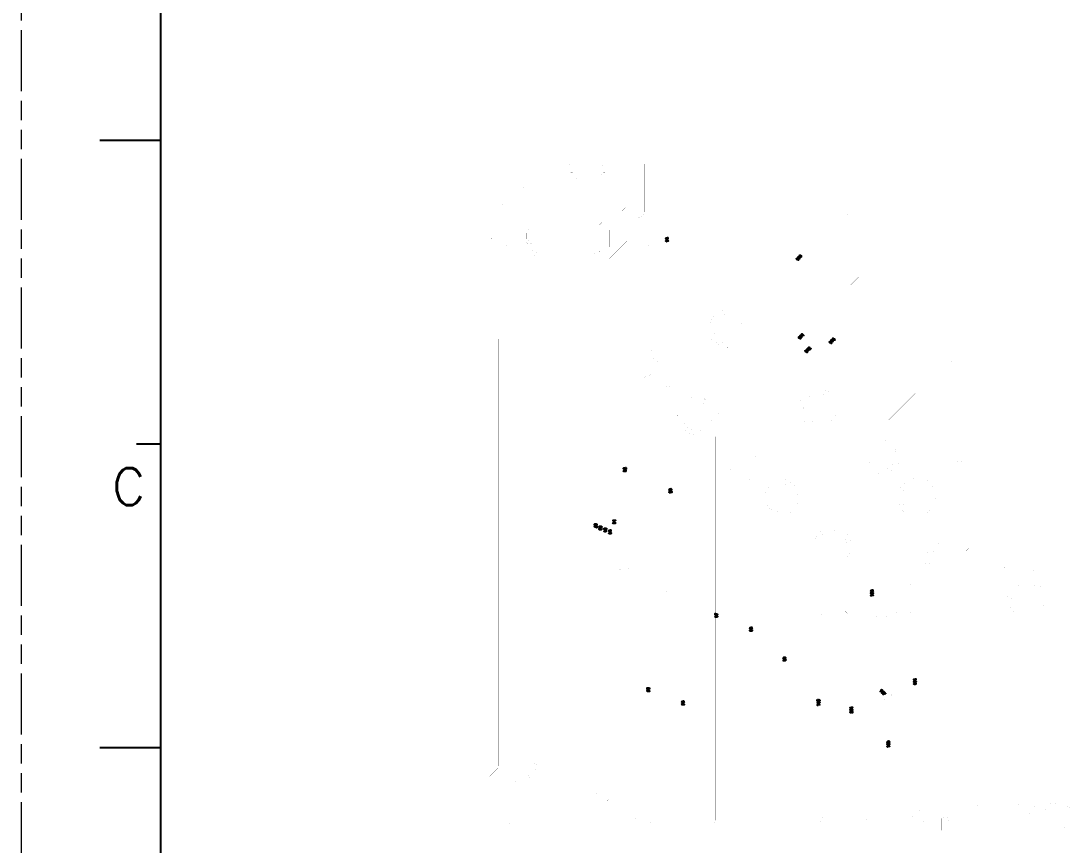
# Model space of a CAD drawing. Extents: x -945 to -170, y -475 to 73.
# Drawn here: x -944.5 to -781.4, y -253.7 to -125.6 of the extents above; entities that cross this region are included whole.
import ezdxf

# ---------------------------------------------------------------- set-up
doc = ezdxf.new("R2010")
doc.units = 0
doc.linetypes.add('PHANTOM', pattern=[29.5, 9.5, -1.5, 3, -1.5, 3, -1.5, 9.5])
doc.layers.get('0').update_dxf_attribs({"color": 9})
doc.layers.add('0PAPERF', color=2, linetype='PHANTOM', lineweight=0, plot=False)
doc.layers.add('a_area', color=3, linetype='Continuous')
doc.layers.add('d_area', color=1, linetype='Continuous')
doc.styles.add('SIMPLEX', font='simplex.shx')

# ---------------------------------------------------------------- blocks, each defined once
blk = doc.blocks.new('PAD_R3')
at = {"layer": 'a_area', "const_width": 0.5}
blk.add_lwpolyline([(0.25, 0, 1), (-0.25, 0, 1)], format="xyb", close=True, dxfattribs=at)

msp = doc.modelspace()

# ---------------------------------------------------------------- linework, layer by layer
for p, q in [((-922.8, 44.66), (-922.8, -459.53)), ((-922.8, -144.18), (-932.24, -144.18)), ((-922.8, -191.38), (-926.57, -191.38)), ((-922.8, -238.59), (-932.24, -238.59))]:
    msp.add_line(p, q)
at = {"layer": '0PAPERF'}
msp.add_line((-944.51, 72.99), (-944.51, -474.63), dxfattribs=at)
at = {"layer": 'd_area'}
for p, q in [((-844.09, -159.69), (-844.09, -159.76)), ((-843.97, -159.76), (-844.09, -159.69)), ((-844.09, -159.76), (-843.97, -159.76)), ((-818.19, -174.99), (-818.16, -175.13)), ((-810.9, -229.8), (-810.7, -229.6)), ((-810.44, -230.25), (-810.13, -230.12))]:
    msp.add_line(p, q, dxfattribs=at)
at = {"layer": 'd_area', "linetype": 'Continuous', "const_width": 0.001}
msp.add_lwpolyline([(-871.65, -251.42), (-871.65, -147.79), (-781.39, -147.79), (-781.39, -251.42)], close=True, dxfattribs=at)
for points in [[(-871.65, -250.49), (-871.65, -247.62), (-867.96, -243.93, -0.156436), (-867.52, -243.74, 0.445822), (-864.33, -240.87), (-864.33, -162.21, 0.236976), (-865.49, -159.9, -0.129353), (-865.57, -159.55, 0.055817), (-865.58, -159.43), (-865.58, -158.51, 0.105357), (-865.72, -157.85), (-865.72, -148.57), (-865.72, -148.57), (-865.72, -147.79), (-859.14, -147.79)], [(-853.56, -147.79), (-851.17, -147.79), (-851.17, -148.7), (-851.17, -148.7), (-851.17, -153.78, -0.198829), (-851.24, -153.96), (-854.58, -157.29, 0.198832), (-854.65, -157.47), (-854.65, -159.73, -0.198684), (-854.72, -159.9), (-855.91, -161.09, 0.198832), (-855.99, -161.27), (-855.99, -245.17, -0.198694), (-856.06, -245.34), (-860.19, -249.47, -0.19873), (-860.37, -249.55), (-864.75, -249.55), (-864.75, -249.59), (-865.5, -249.59, 0.370324), (-865.8, -249.87, 0.09456), (-865.6, -250.18, -0.083716), (-865.57, -250.23), (-865.56, -250.23), (-865.56, -251.42), (-868.6, -251.42), (-868.6, -250.35, -0.474622), (-868.44, -250.11, 0.16957), (-868.35, -250.06), (-868.35, -249.89, 0.38772), (-868.64, -249.59), (-868.98, -249.59, 0.414235), (-869.23, -249.84), (-869.23, -251.28, -0.150214), (-869.28, -251.42), (-870.73, -251.42), (-871.65, -250.49)], [(-859.14, -147.79, 0.015472), (-859.19, -147.96, 0.498487), (-859, -148.19), (-858.74, -148.19, 0.331738), (-858.56, -148.06, -0.031289), (-858.47, -147.79), (-854.23, -147.79, -0.030661), (-854.14, -148.05, 0.352292), (-853.95, -148.19), (-853.69, -148.19, 0.498939), (-853.51, -147.95, 0.014718), (-853.56, -147.79)], [(-843.01, -213.86), (-843.01, -182.76, -0.19894), (-842.93, -182.58), (-836.35, -175.99, -0.345384), (-836.04, -175.95, 0.767368), (-832.06, -171.97, -0.339577), (-832.02, -171.66), (-816.05, -155.7, 0.198732), (-815.98, -155.52), (-815.98, -147.79), (-814.66, -147.79), (-814.66, -165.25), (-836, -186.59, -0.198932), (-836.18, -186.66), (-836.35, -186.66, -0.365999), (-836.6, -186.45)], [(-837.25, -186.42, 0.346352), (-836.46, -187.04), (-835.94, -187.04, 0.184515), (-835.9, -187.02), (-814.28, -165.4), (-814.28, -147.79), (-813.91, -147.79), (-813.91, -165.48, -0.20007), (-813.96, -165.62), (-835.63, -187.28, -0.202873), (-835.95, -187.41), (-836.63, -187.41, 0.291614), (-837.37, -187.88, -0.013331), (-837.42, -187.99, 0.318963), (-837.26, -188.92), (-836.27, -189.91, -0.196741), (-836.15, -190.22), (-836.15, -249.85, 0.424349), (-835.81, -250.18), (-834.81, -250.18), (-834.81, -251.42), (-837.85, -251.42), (-837.85, -250.18), (-836.85, -250.18, 0.409802), (-836.52, -249.86), (-836.52, -190.21, 0.2196), (-836.55, -190.16), (-837.54, -189.17, 0.315655), (-838.46, -189.03, -0.114239), (-839.47, -189.26)], [(-788, -209.25), (-788, -147.79), (-781.39, -147.79), (-781.39, -247.01, 0.243091), (-781.8, -247.96, -0.216782), (-781.97, -248.39), (-782.14, -248.56, 0.198787), (-782.3, -248.95), (-782.3, -250.93, -0.399842), (-782.55, -251.17), (-782.73, -251.17, -0.381927), (-782.97, -250.95), (-782.97, -248.39, 0.054913), (-782.99, -248.27)], [(-871.65, -243.02), (-871.65, -242.49), (-870.6, -241.44, 0.197153), (-870.59, -241.4), (-870.59, -174.93, -0.208861), (-870.53, -174.79), (-870.53, -160.22), (-871.65, -159.09), (-871.65, -158.56)], [(-871.65, -158.56), (-870.21, -160.01, -0.208695), (-870.15, -160.15), (-870.15, -174.87, -0.208861), (-870.21, -175), (-870.21, -241.4, -0.198774), (-870.34, -241.71), (-871.65, -243.02)], [(-871.65, -159.62), (-870.9, -160.37), (-870.9, -161.64), (-870.9, -161.64), (-870.9, -173.06, -0.044599), (-870.96, -173.73), (-870.96, -239, -0.049872), (-871.03, -239.75), (-871.03, -240.49, -0.198829), (-871.11, -240.67), (-871.65, -241.21)], [(-836.6, -186.45, 3.156673), (-838, -189.5)], [(-839.47, -189.26, -2.048554), (-837.25, -186.42)], [(-838, -189.5, -0.338925), (-837.7, -189.54), (-836.97, -190.27, -0.19863), (-836.9, -190.45), (-836.9, -249.29, -0.41422), (-837.15, -249.55), (-838.24, -249.55, 0.414222), (-838.49, -249.79), (-838.49, -251.42), (-839.47, -251.42), (-839.47, -249.79, 0.414083), (-839.72, -249.55), (-840.81, -249.55, -0.414075), (-841.06, -249.29), (-841.06, -216.14, 0.198585), (-841.23, -215.74), (-842.93, -214.04, -0.199014), (-843.01, -213.86)], [(-784.19, -249, -0.13328), (-784.08, -249.05), (-784.08, -250.95, -0.381782), (-784.33, -251.17), (-785.13, -251.17, 0.408085), (-785.38, -251.42), (-786.53, -251.42), (-786.53, -249.79, 0.414083), (-786.78, -249.55), (-787.55, -249.55, -0.400003), (-787.8, -249.31), (-787.8, -249.03, -0.288925), (-787.65, -248.81, 0.322735), (-786.53, -247.27), (-786.53, -217.8, 0.532291), (-786.53, -212.96), (-786.53, -211.46, 0.198921), (-787.01, -210.31), (-787.95, -209.38, -0.136074), (-788, -209.25)], [(-792.88, -248.6), (-792.11, -247.83, 0.199059), (-791.63, -246.67), (-791.63, -210.69, -0.423311), (-791.38, -210.44, -0.28477), (-791.15, -210.58, 0.012656), (-791.12, -210.65), (-791.04, -210.87, 0.102998), (-790.98, -210.95), (-789.85, -212.08, -0.145008), (-789.79, -212.21), (-789.79, -212.96)], [(-789.79, -212.96, 0.531961), (-789.79, -217.8)], [(-789.79, -217.8), (-789.79, -247.27, 0.10023), (-789.67, -247.9), (-789.58, -248.33), (-789.58, -249.32, -0.381924), (-789.83, -249.55), (-790.59, -249.55, 0.414222), (-790.84, -249.8), (-790.84, -251.42), (-792.73, -251.42), (-792.73, -249.42, -0.523637), (-792.88, -248.6)], [(-782.99, -248.27, 2.866504), (-784.19, -249)], [(-784.04, -248.63, -4.003039), (-783.42, -248.3)], [(-781.89, -251.42), (-781.89, -248.95, -0.199355), (-781.85, -248.85), (-781.67, -248.67, 0.174551), (-781.4, -248.08, -0.141776), (-781.39, -247.67)], [(-781.39, -247.67), (-781.39, -248.81, 0.027405), (-781.47, -248.88), (-781.6, -249.01), (-781.6, -251.42), (-781.89, -251.42)], [(-783.42, -248.3, -0.193813), (-783.38, -248.39), (-783.38, -251.42), (-783.67, -251.42), (-783.67, -248.91, 0.172889), (-784, -248.63, -0.014015), (-784.04, -248.63)]]:
    msp.add_lwpolyline(points, format="xyb", dxfattribs=at)
for points in [[(-871.65, -247.08), (-871.65, -243.55), (-869.8, -241.7, 0.198929), (-869.71, -241.48, -0.18198), (-869.66, -241.35, -0.048265), (-869.71, -240.87), (-869.71, -162.21, -0.22532), (-868.79, -160.27, 0.154851), (-868.48, -159.43, -0.110692), (-868.46, -159.35), (-868.46, -159.03), (-871.15, -156.34, 0.174155), (-871.65, -156.12), (-871.65, -147.79), (-866.36, -147.79), (-866.36, -151.38, -0.414222), (-866.61, -151.63), (-869.98, -151.63, 0.013949), (-870.11, -151.53, 0.530619), (-870.6, -151.69, 0.170708), (-870.34, -152.16, -0.229878), (-869.6, -154.02, 0.200776), (-869.36, -154.6), (-866.33, -157.63, -0.202581), (-865.96, -158.53), (-865.96, -159.47, -0.092001), (-865.95, -159.54, 0.006071), (-865.95, -159.57, -0.009211), (-865.95, -159.57, 0.144958), (-865.78, -160.16, -0.244772), (-864.71, -162.21), (-864.71, -240.87, -0.449301), (-867.51, -243.36, 0.170256), (-868.22, -243.65)], [(-864.11, -251.42), (-864.11, -250.18), (-861.07, -250.18), (-861.07, -250.53, 0.293167), (-860.88, -250.81, -0.167757), (-860.76, -250.83, -0.007638), (-860.75, -250.83, 0.187941), (-860.54, -250.74), (-855.42, -245.62, 0.184663), (-855.4, -245.58), (-855.4, -161.89, -0.189894), (-855.27, -161.59), (-854.09, -160.41, 0.184682), (-854.07, -160.37), (-854.07, -157.76, -0.18955), (-853.94, -157.47), (-850.57, -154.09, 0.184663), (-850.55, -154.05), (-850.55, -147.79), (-850.18, -147.79), (-850.18, -154.05, -0.198822), (-850.3, -154.36), (-853.68, -157.73, 0.247056), (-853.7, -157.79), (-853.7, -160.37, -0.198826), (-853.83, -160.68), (-855, -161.86, 0.247006), (-855.02, -161.91), (-855.02, -245.57, -0.198462), (-855.15, -245.88), (-860.69, -251.42)], [(-856.76, -248.27, -0.19842), (-856.63, -247.96), (-854.67, -246, 0.247967), (-854.65, -245.95), (-854.65, -162.21, -0.198568), (-854.52, -161.9), (-853.34, -160.72, 0.247967), (-853.32, -160.67), (-853.32, -158.09, -0.198435), (-853.2, -157.78), (-849.82, -154.4, 0.247602), (-849.8, -154.34), (-849.8, -147.79), (-849.43, -147.79), (-849.43, -154.37, -0.189472), (-849.55, -154.67), (-852.93, -158.04, 0.184525), (-852.95, -158.08), (-852.95, -160.69, -0.189567), (-853.08, -160.99), (-854.26, -162.17, 0.184677), (-854.27, -162.21), (-854.28, -245.97, -0.189567), (-854.4, -246.27), (-856.36, -248.23, 0.184525), (-856.38, -248.27), (-856.38, -251.42), (-856.76, -251.42)], [(-856.01, -251.42), (-856.01, -248.57, -0.19002), (-855.88, -248.27), (-853.92, -246.31, 0.184626), (-853.9, -246.27), (-853.9, -162.5, -0.18963), (-853.77, -162.21), (-852.6, -161.03, 0.184548), (-852.58, -160.99), (-852.58, -158.38, -0.188545), (-852.45, -158.09), (-849.05, -154.69), (-849.05, -147.79), (-848.68, -147.79), (-848.68, -154.75, -0.223403), (-848.73, -154.9), (-852.18, -158.35, 0.244227), (-852.2, -158.41), (-852.2, -160.99, -0.198889), (-852.33, -161.3), (-853.51, -162.48, 0.247208), (-853.53, -162.53), (-853.53, -246.27, -0.19883), (-853.65, -246.58), (-855.62, -248.54, 0.248326), (-855.63, -248.59), (-855.63, -251.42)], [(-855.26, -248.89, -0.198773), (-855.13, -248.58), (-853.17, -246.62, 0.180732), (-853.15, -246.58), (-853.15, -162.83, -0.198802), (-853.02, -162.52), (-850.3, -159.8, 0.184596), (-850.28, -159.76), (-850.28, -157.07, -0.208704), (-850.23, -156.93), (-848.32, -155.02, 0.184459), (-848.31, -154.98), (-848.31, -147.79), (-847.93, -147.79), (-847.93, -154.98, -0.198726), (-848.06, -155.29), (-849.91, -157.14), (-849.91, -159.76, -0.198824), (-850.04, -160.06), (-852.76, -162.79, 0.184457), (-852.78, -162.83), (-852.78, -246.58, -0.197316), (-852.9, -246.89), (-854.87, -248.85, 0.184525), (-854.88, -248.89), (-854.88, -251.42), (-855.26, -251.42)], [(-853.74, -251.42), (-853.74, -250.18), (-852.73, -250.18, 0.401756), (-852.4, -249.87), (-852.4, -163.13, -0.193677), (-852.28, -162.83), (-849.57, -160.12, 0.322505), (-849.42, -159.19, -0.451887), (-848.1, -156.03, 0.31245), (-847.56, -155.28), (-847.56, -147.79), (-847.18, -147.79), (-847.18, -155.26, 0.322745), (-846.63, -156.03, -1.064502), (-848.37, -160.24, 0.320746), (-849.31, -160.39), (-852.01, -163.1, 0.227286), (-852.03, -163.15), (-852.03, -249.85, 0.420055), (-851.69, -250.18), (-850.7, -250.18), (-850.7, -251.42)], [(-850.77, -210.89), (-850.77, -180.37, -0.215576), (-850.71, -180.23), (-850.59, -180.11, 0.31056), (-850.42, -179.2, -0.71962), (-847.38, -176.12, 0.318207), (-846.45, -175.97), (-844.31, -173.83, 0.184626), (-844.29, -173.79), (-844.29, -147.79), (-843.92, -147.79), (-843.92, -173.79, -0.19883), (-844.05, -174.1), (-846.18, -176.23, 0.324996), (-846.33, -177.18, -0.716089), (-849.41, -180.21, 0.313487), (-850.32, -180.37), (-850.39, -180.44), (-850.39, -210.9, 0.218098), (-850.37, -210.95), (-846.86, -214.46, -0.192192), (-846.73, -214.76), (-846.73, -249.86, 0.393725), (-846.42, -250.18), (-845.4, -250.18), (-845.4, -251.42), (-848.44, -251.42), (-848.44, -250.18), (-847.42, -250.18, 0.409629), (-847.11, -249.84), (-847.11, -214.76, 0.232217), (-847.13, -214.71), (-850.65, -211.2, -0.196471)], [(-850.01, -210.66), (-850.01, -181.41, -0.5143), (-849.34, -180.93, 0.693935), (-845.86, -176.71, -0.341416), (-845.82, -176.4), (-843.71, -174.29, 0.198936), (-843.54, -173.89), (-843.54, -147.79), (-817.11, -147.79), (-817.11, -155.05, -0.198804), (-817.19, -155.23), (-832.82, -170.86, -0.343102), (-833.12, -170.9, 0.767934), (-837.11, -174.89, -0.339753), (-837.15, -175.19), (-843.97, -182.02, 0.198295), (-844.14, -182.42), (-844.14, -214.2, 0.198586), (-843.97, -214.6), (-842.27, -216.3, -0.199014), (-842.19, -216.48), (-842.19, -249.29, -0.414222), (-842.44, -249.55), (-843.53, -249.55, 0.414222), (-843.78, -249.79), (-843.78, -251.42), (-844.77, -251.42), (-844.77, -249.79, 0.414075), (-845.02, -249.55), (-846.11, -249.55, -0.41422), (-846.36, -249.29), (-846.36, -214.66, 0.198942), (-846.52, -214.26), (-849.94, -210.84, -0.19873)], [(-843.76, -214.09), (-843.76, -182.51, -0.189537), (-843.63, -182.21), (-836.78, -175.36, 0.315933), (-836.63, -174.44, -0.71879), (-833.57, -171.38, 0.325207), (-832.63, -171.21), (-816.75, -155.33, 0.193679), (-816.73, -155.29), (-816.73, -147.79), (-816.36, -147.79), (-816.36, -155.29, -0.197673), (-816.49, -155.59), (-832.38, -171.49, 0.323489), (-832.53, -172.43, -0.713789), (-835.59, -175.47, 0.319322), (-836.52, -175.63), (-843.37, -182.48, 0.247788), (-843.39, -182.53), (-843.39, -214.09, 0.181884), (-843.37, -214.13), (-841.57, -215.94, -0.205862), (-841.44, -216.26), (-841.44, -249.85, 0.420055), (-841.11, -250.18), (-840.11, -250.18), (-840.11, -251.42), (-843.15, -251.42), (-843.15, -250.18), (-842.14, -250.18, 0.401756), (-841.82, -249.87), (-841.82, -216.24, 0.157931), (-841.83, -216.2), (-843.63, -214.4, -0.193233), (-843.76, -214.1, -0.012526)], [(-833.28, -191.73, 0.333828), (-832.76, -190.9, -0.04476), (-832.76, -190.87, -0.040439), (-832.76, -190.81), (-832.76, -187.2, -0.197316), (-832.64, -186.9), (-812.74, -166.99), (-812.74, -147.79), (-812.36, -147.79), (-812.36, -167.06, -0.208704), (-812.42, -167.2), (-832.37, -187.16, 0.180732), (-832.39, -187.2), (-832.39, -190.82, -0.198838), (-832.28, -191.09), (-832.28, -191.31, 0.191316), (-831.8, -191.68, -0.529304), (-830.68, -195.28, 0.171339), (-830.85, -195.79), (-830.85, -249.85, 0.414219), (-830.52, -250.18), (-829.52, -250.18), (-829.52, -251.42), (-832.56, -251.42), (-832.56, -250.18), (-831.55, -250.18, 0.396684), (-831.23, -249.86), (-831.23, -196.93, 0.450272), (-832.14, -196.12, -0.035892), (-832.47, -196.15, -0.832523)], [(-827.33, -197.47, 0.324733), (-826.78, -196.69), (-826.78, -183.51, -0.215576), (-826.73, -183.37), (-811.08, -167.72), (-811.08, -147.79), (-810.7, -147.79), (-810.7, -167.8, -0.199152), (-810.76, -167.93), (-826.41, -183.58), (-826.41, -196.73, 0.313822), (-825.85, -197.47, -0.60431), (-825.24, -201.46, 0.234546), (-825.56, -202.11), (-825.56, -249.86, 0.401084), (-825.24, -250.18), (-824.23, -250.18), (-824.23, -251.42), (-827.27, -251.42), (-827.27, -250.18), (-826.25, -250.18, 0.40733), (-825.93, -249.85), (-825.93, -202.72, 0.394576), (-826.69, -201.91, -0.829456)], [(-826.03, -196.57), (-826.03, -183.74), (-810.49, -168.2, 0.198945), (-810.33, -167.8), (-810.33, -147.79), (-805.1, -147.79), (-805.1, -169.35), (-818.9, -183.14, -0.338149), (-819.2, -183.18, 1.1285), (-821.36, -188.56, -0.340983), (-821.17, -188.8), (-821.17, -189.75, -0.198928), (-821.25, -189.92), (-822.99, -191.66, 0.198938), (-823.15, -192.06), (-823.15, -216.04, 0.198939), (-822.99, -216.44), (-821.09, -218.34, -0.199031), (-821.02, -218.52), (-821.02, -249.29, -0.41422), (-821.27, -249.54), (-822.36, -249.54, 0.414222), (-822.61, -249.79), (-822.61, -251.42), (-823.59, -251.42), (-823.59, -249.79, 0.414075), (-823.84, -249.54), (-824.93, -249.54, -0.41422), (-825.18, -249.29), (-825.18, -202.65), (-824.75, -201.89, 0.612181), (-825.84, -196.81, -0.339243)], [(-819.64, -183.68, 0.308941), (-818.73, -183.51), (-804.73, -169.51), (-804.73, -147.79), (-804.23, -147.79), (-804.23, -169.61, -0.199085), (-804.3, -169.79), (-818.38, -183.87, 0.302504), (-818.55, -184.76, -0.449151), (-819.87, -187.9, 0.324733), (-820.42, -188.68), (-820.42, -189.98, -0.199113), (-820.55, -190.29), (-822.38, -192.12, 0.227665), (-822.4, -192.17), (-822.4, -215.94, 0.232354), (-822.38, -215.99), (-820.39, -217.98, -0.196476), (-820.27, -218.29), (-820.27, -249.85, 0.414219), (-819.94, -250.18), (-818.93, -250.18), (-818.93, -251.42), (-821.97, -251.42), (-821.97, -250.18), (-820.96, -250.18, 0.401769), (-820.64, -249.86), (-820.64, -218.28, 0.21791), (-820.66, -218.23), (-822.65, -216.24, -0.192187), (-822.78, -215.94), (-822.78, -192.16, -0.193762), (-822.65, -191.86), (-820.81, -190.03, 0.197942), (-820.8, -189.98), (-820.8, -188.64, 0.309533), (-821.34, -187.9, -1.058683)], [(-822.02, -215.71), (-822.02, -192.4, -0.198796), (-821.95, -192.23), (-820.21, -190.48, 0.198381), (-820.04, -190.09), (-820.04, -188.8, -0.343927), (-819.85, -188.56, 0.487315), (-818.05, -184.33, -0.334354), (-818.01, -184.03), (-804.03, -170.05, 0.198916), (-803.85, -169.61), (-803.85, -147.79), (-800.69, -147.79), (-800.69, -178.06, -0.198928), (-800.76, -178.24), (-818.91, -196.39, 0.19873), (-818.98, -196.56), (-818.98, -204.15, -0.338215), (-819.16, -204.39, 0.751639), (-819.16, -209.99, -0.333918), (-818.98, -210.23), (-818.98, -216.38, 0.19894), (-818.91, -216.56), (-816.16, -219.31, -0.19873), (-816.08, -219.48), (-816.08, -249.29, -0.414222), (-816.33, -249.54), (-817.06, -249.54, 0.414074), (-817.31, -249.79), (-817.31, -251.42), (-818.3, -251.42), (-818.3, -249.79, 0.414075), (-818.55, -249.54), (-819.64, -249.54, -0.41422), (-819.89, -249.29), (-819.89, -218.18, 0.198937), (-820.05, -217.78), (-821.95, -215.88, -0.19873)], [(-819.13, -205.05, 0.306459), (-818.6, -204.31), (-818.6, -196.72, -0.200064), (-818.53, -196.54), (-800.31, -178.33), (-800.31, -147.79), (-799.81, -147.79), (-799.81, -178.43, -0.200064), (-799.88, -178.61), (-818.1, -196.82), (-818.1, -204.29, 0.306111), (-817.59, -205.04, -0.704348), (-817.58, -209.34, 0.312937), (-818.1, -210.1), (-818.1, -216.12), (-815.28, -218.93, -0.208776), (-815.2, -219.12), (-815.2, -249.86, 0.393055), (-814.89, -250.18), (-813.64, -250.18), (-813.64, -251.42), (-816.68, -251.42), (-816.68, -250.18), (-816.02, -250.18, 0.410266), (-815.7, -249.85), (-815.7, -219.22), (-818.52, -216.4, -0.208776), (-818.6, -216.22), (-818.6, -210.09, 0.314892), (-819.14, -209.33, -0.69842)], [(-809.73, -190.94, 0.314861), (-808.81, -190.77), (-799.44, -181.4), (-799.44, -147.79), (-798.94, -147.79), (-798.94, -181.5, -0.200047), (-799.01, -181.68), (-808.46, -191.13, 0.3086), (-808.63, -192.03, -0.60553), (-811.07, -195.26, 0.299974), (-811.88, -195.63), (-811.88, -228.2), (-809.41, -230.67, -0.207073), (-809.34, -230.86), (-809.34, -249.86, 0.397181), (-809.02, -250.18), (-808.34, -250.18), (-808.34, -251.42), (-811.38, -251.42), (-811.38, -250.18), (-810.17, -250.18, 0.404357), (-809.84, -249.86), (-809.84, -230.95), (-812.31, -228.48, -0.207073), (-812.38, -228.3), (-812.38, -194.82, 0.150776), (-812.53, -194.36, -0.776664)], [(-804.3, -197.57, 0.30981), (-803.39, -197.4), (-798.56, -192.57), (-798.56, -147.79), (-798.06, -147.79), (-798.06, -192.67, -0.200064), (-798.14, -192.85), (-803.04, -197.75, 0.30654), (-803.21, -198.65, -0.442441), (-804.49, -201.77, 0.318502), (-805.02, -202.55, -0.200064), (-805.09, -202.72), (-805.31, -202.94), (-805.31, -248.45), (-804.4, -249.36, -0.208776), (-804.32, -249.54), (-804.32, -249.86, 0.40049), (-804, -250.18), (-803.05, -250.18), (-803.05, -251.42), (-806.09, -251.42), (-806.09, -250.18), (-805.14, -250.18, 0.409926), (-804.82, -249.84), (-804.82, -249.65), (-805.73, -248.74, -0.208776), (-805.81, -248.55), (-805.81, -202.85, -0.203629), (-805.74, -202.67), (-805.53, -202.45, 0.286833), (-806.06, -201.77, -1.045486)], [(-800.76, -207.3, 0.196822), (-800.19, -207.06), (-797.69, -204.56), (-797.69, -147.79), (-795.19, -147.79), (-795.19, -205.08, -0.19891), (-795.56, -205.96), (-798.42, -208.83, 0.203898), (-798.65, -209.42, -0.085489), (-798.73, -210.19), (-798.42, -210.5, -0.206454), (-798.03, -211.41), (-798.03, -248.96, -0.14646), (-798.23, -249.65, 0.412079), (-797.99, -250.18), (-797.76, -250.18), (-797.76, -251.42), (-800.8, -251.42), (-800.8, -250.18), (-800.55, -250.18, 0.434959), (-800.24, -249.76, -0.173122), (-800.53, -248.96), (-800.53, -212.64, 0.366688), (-801.21, -211.84, -0.976691)], [(-796.41, -251.42), (-796.41, -250.1), (-795.72, -250.1, 0.323486), (-795.41, -249.87, 0.081932), (-795.68, -249.27, -0.443189), (-795.77, -247.42), (-794.51, -246.16), (-794.51, -147.79), (-792.01, -147.79), (-792.01, -246.67, -0.198944), (-792.38, -247.56), (-794.11, -249.27, 0.10165), (-794.38, -249.79, 0.399112), (-794.05, -250.1), (-793.37, -250.1), (-793.37, -251.42)], [(-790.88, -209.98), (-790.88, -147.79), (-788.38, -147.79), (-788.38, -209.48), (-787.28, -210.58, -0.202676), (-786.91, -211.48), (-786.91, -213.07, 0.210786), (-786.65, -213.67, -0.448524), (-786.64, -217.08, 0.205425), (-786.91, -217.66), (-786.91, -247.27, -0.350364), (-787.89, -248.49, 0.208865), (-788.18, -248.86), (-788.18, -249.85, 0.420055), (-787.85, -250.18), (-787.17, -250.18), (-787.17, -251.42), (-790.21, -251.42), (-790.21, -250.18), (-789.53, -250.18, 0.406161), (-789.2, -249.86), (-789.2, -248.29, 0.002684), (-789.3, -247.78, -0.106828), (-789.41, -247.27), (-789.41, -217.69, 0.217388), (-789.69, -217.07, -0.446931), (-789.68, -213.67, 0.203926), (-789.41, -213.1), (-789.41, -211.98), (-790.51, -210.88, -0.202676)], [(-859.19, -149.32, 0.195171), (-857.91, -151.1, 0.613637), (-857.62, -150.93), (-857.62, -150.63, 0.222254), (-857.69, -150.49, -0.174139), (-858.56, -149.21, 0.334637), (-858.74, -149.08), (-859.01, -149.08, 0.498689)], [(-855.08, -150.95, 0.586728), (-854.79, -151.1, 0.196207), (-853.51, -149.3, 0.460994), (-853.69, -149.08), (-853.96, -149.08, 0.347956), (-854.14, -149.22, -0.171361), (-855, -150.48, 0.219741), (-855.08, -150.62)], [(-811.5, -227.94), (-811.5, -218.36, -0.585079), (-810.73, -217.92, 0.051231), (-810.19, -218.18, 0.540548), (-809.77, -217.86, 0.301814), (-809.97, -217.58, -0.70329), (-809.98, -213.29, 0.325756), (-809.77, -212.98, 0.503375), (-810.18, -212.68, 0.052563), (-810.73, -212.94, -0.585601), (-811.5, -212.51), (-811.5, -196.42, -0.440566), (-810.95, -195.91, 0.611512), (-808.18, -191.52, -0.334397), (-808.16, -191.36), (-799.81, -183.02, -0.667998), (-798.94, -183.38), (-798.94, -192.31, -0.19894), (-799.01, -192.48), (-803.56, -197.03, -0.338108), (-803.86, -197.07, 1.069304), (-806.32, -202.35, -0.390909), (-806.17, -202.66, 0.071436), (-806.19, -202.84), (-806.19, -213.09, -0.680534), (-807.07, -213.44, 0.120241), (-808.23, -212.68, 0.531203), (-808.64, -213.01, 0.295752), (-808.44, -213.28, -0.703417), (-808.43, -217.58, 0.325548), (-808.64, -217.88, 0.52323), (-808.21, -218.18, 0.118529), (-807.07, -217.43, -0.680299), (-806.19, -217.77), (-806.19, -248.71, 0.198928), (-806.12, -248.89), (-805.89, -249.12, -0.668186), (-806.06, -249.55), (-806.48, -249.55, 0.414222), (-806.73, -249.8), (-806.73, -251.42), (-807.71, -251.42), (-807.71, -249.8, 0.414075), (-807.96, -249.55), (-808.71, -249.55, -0.41422), (-808.96, -249.3), (-808.96, -230.85, 0.198917), (-809.14, -230.4), (-811.43, -228.12, -0.198742)], [(-817.72, -215.86), (-817.72, -210.23, -0.337964), (-817.54, -209.99, 0.751636), (-817.54, -204.39, -0.333803), (-817.72, -204.15), (-817.72, -197.08, -0.198795), (-817.65, -196.91), (-814.34, -193.6, -0.570469), (-813.49, -193.82, 0.125459), (-812.76, -195.06), (-812.76, -228.46, 0.198797), (-812.69, -228.64), (-810.29, -231.04, -0.198832), (-810.22, -231.21), (-810.22, -249.3, -0.41422), (-810.47, -249.55), (-811.77, -249.55, 0.414061), (-812.02, -249.8), (-812.02, -251.42), (-813, -251.42), (-813, -249.8, 0.414074), (-813.25, -249.55), (-814.58, -249.55, -0.41422), (-814.83, -249.3), (-814.83, -218.96, 0.198783), (-814.9, -218.79), (-817.65, -216.03, -0.198832)], [(-804.93, -248.19), (-804.93, -203.17), (-804.11, -202.31, 0.442477), (-802.72, -198.22, -0.334363), (-802.67, -197.92), (-798.94, -194.19, -0.668061), (-798.07, -194.55), (-798.07, -204.3, -0.198928), (-798.14, -204.48), (-800.03, -206.37), (-800.98, -206.66, 0.921785), (-801.35, -212.46), (-800.9, -213.01), (-800.9, -249.02, -0.423654), (-801.41, -249.54, 0.414315), (-801.43, -249.56), (-801.43, -251.42), (-802.41, -251.42), (-802.41, -249.79, 0.414083), (-802.66, -249.54), (-803.73, -249.54, -0.33101), (-803.97, -249.37), (-804, -249.27, 0.123954), (-804.06, -249.17), (-804.86, -248.36, -0.198832)], [(-835.77, -249.29), (-835.77, -195.85, -0.729879), (-834.84, -195.56, 0.269991), (-832.17, -196.77, -0.444823), (-831.61, -197.27), (-831.61, -249.29, -0.414205), (-831.86, -249.54), (-832.95, -249.54, 0.414222), (-833.2, -249.79), (-833.2, -251.42), (-834.18, -251.42), (-834.18, -249.79, 0.414075), (-834.43, -249.54), (-835.52, -249.54, -0.41422)], [(-851.65, -249.29), (-851.65, -211.08, -0.426043), (-851.39, -210.83, -0.390745), (-851.14, -211.06, 0.17275), (-850.98, -211.4), (-847.56, -214.82, -0.19873), (-847.49, -215), (-847.49, -249.29, -0.41422), (-847.74, -249.55), (-848.83, -249.55, 0.414222), (-849.08, -249.79), (-849.08, -251.42), (-850.06, -251.42), (-850.06, -249.79, 0.414074), (-850.31, -249.55), (-851.4, -249.55, -0.414059)]]:
    msp.add_lwpolyline(points, format="xyb", close=True, dxfattribs=at)
msp.add_lwpolyline([(-871.65, -241.21), (-871.65, -159.62)], dxfattribs=at)
at = {"layer": 'd_area', "linetype": 'Continuous'}
for points in [[(-843.86, -159.39, -0.420577), (-844.24, -159.45), (-844.25, -159.4, -0.094664), (-844.26, -159.39)], [(-844.19, -159.29, -1.487156), (-844.2, -159.34, 0.775566), (-844.1, -159.45)], [(-823.91, -162.57), (-823.92, -162.51, -0.701005), (-823.87, -162.49), (-823.63, -162.74, -1), (-823.66, -162.77), (-823.86, -162.57)], [(-823.86, -162.57, -0.067871), (-823.86, -162.58), (-823.87, -162.61)], [(-823.38, -162.52, -0.384474), (-823.64, -162.46), (-823.69, -162.39, -0.091554), (-823.69, -162.38, -0.713772), (-823.54, -162.23)], [(-823.13, -162.28, -0.384261), (-823.39, -162.21), (-823.44, -162.14, -0.091554), (-823.45, -162.14, -0.713772), (-823.29, -161.98)], [(-823.04, -174.73, -0.384474), (-823.31, -174.67), (-823.35, -174.6, -0.091554), (-823.36, -174.59, -0.713772), (-823.21, -174.44)], [(-823.08, -174.28), (-823.09, -174.22, -0.701005), (-823.04, -174.2), (-822.8, -174.45, -1), (-822.83, -174.48), (-823.03, -174.28)], [(-823.03, -174.28, -0.067871), (-823.03, -174.29), (-823.04, -174.32)], [(-823.58, -174.78), (-823.58, -174.71, -0.701005), (-823.54, -174.7), (-823.29, -174.94, -1), (-823.33, -174.98), (-823.53, -174.78)], [(-823.53, -174.78, -0.067871), (-823.53, -174.78), (-823.54, -174.82)], [(-818.77, -175.49), (-818.77, -175.43, -0.701005), (-818.73, -175.41), (-818.48, -175.66, -1), (-818.52, -175.69), (-818.72, -175.49)], [(-818.72, -175.49, -0.067871), (-818.72, -175.5), (-818.73, -175.53)], [(-818.24, -175.44, -0.384474), (-818.5, -175.38), (-818.55, -175.31, -0.091554), (-818.55, -175.3, -0.713772), (-818.4, -175.15)], [(-822.55, -176.89), (-822.56, -176.83, -0.701005), (-822.51, -176.81), (-822.27, -177.06, -1), (-822.3, -177.09), (-822.5, -176.89)], [(-822.5, -176.89, -0.067871), (-822.5, -176.9), (-822.51, -176.93)], [(-822.02, -176.84, -0.384474), (-822.28, -176.78), (-822.33, -176.71, -0.091554), (-822.33, -176.7, -0.713772), (-822.18, -176.55)], [(-822.01, -176.34, 0.570351), (-822.03, -176.44, -1.534281), (-822.08, -176.46), (-822.1, -176.42, -0.079736), (-822.1, -176.42, -0.542519), (-821.96, -176.29)], [(-821.85, -176.6), (-821.75, -176.5, -1), (-821.71, -176.53), (-821.85, -176.68, -0.646208), (-821.9, -176.66), (-821.91, -176.44, 0.341294), (-822.01, -176.34)], [(-850.83, -195.17, -0.688649), (-850.66, -195.05), (-850.6, -195.08), (-850.48, -195.19)], [(-850.72, -195.25, -0.327904), (-850.82, -195.18, -0.133645), (-850.83, -195.17)], [(-850.83, -195.51, -0.37936), (-850.6, -195.38, -0.57702), (-850.45, -195.57, -0.205462), (-850.46, -195.59), (-850.49, -195.6)], [(-850.58, -195.43, -0.597427), (-850.68, -195.62, -0.35893), (-850.83, -195.51, -0.094664), (-850.83, -195.51)], [(-850.48, -195.19), (-850.48, -195.04, -1), (-850.43, -195.04), (-850.43, -195.24, -0.649857), (-850.47, -195.26), (-850.63, -195.12, 0.341965), (-850.78, -195.12)], [(-850.78, -195.12, 0.57097), (-850.72, -195.2, -1), (-850.72, -195.25)], [(-850.49, -195.6, -1.487156), (-850.49, -195.54, 0.775566), (-850.58, -195.43)], [(-843.32, -198.45, -0.420577), (-843.71, -198.5), (-843.72, -198.46, -0.094664), (-843.72, -198.45)], [(-843.64, -198.86, 0.819199), (-843.52, -198.73, -0.735183), (-843.5, -198.69), (-843.35, -198.7, -0.388557), (-843.32, -198.73), (-843.32, -198.87, -1), (-843.37, -198.87), (-843.37, -198.75), (-843.45, -198.74, -0.644358), (-843.61, -198.92), (-843.66, -198.91, -0.112045), (-843.67, -198.9), (-843.7, -198.87, -0.126661), (-843.71, -198.86), (-843.72, -198.82, -0.094664), (-843.72, -198.81)], [(-843.66, -198.34, -1.487156), (-843.66, -198.39, 0.775566), (-843.57, -198.5)], [(-843.64, -198.67, -1), (-843.62, -198.72, 0.637647), (-843.64, -198.86)], [(-855.36, -203.9, -0.871214), (-855.13, -203.8, -0.486257), (-854.98, -203.79)], [(-854.98, -203.79, -0.461965), (-855.04, -203.99, -0.324873), (-855.13, -203.95, -0.596177), (-855.36, -203.91, -0.094664), (-855.36, -203.9)], [(-855.02, -203.82, 0.425265), (-855.1, -203.84), (-855.1, -203.88)], [(-855.1, -203.88), (-855.1, -203.91, 0.42514), (-855.02, -203.93)], [(-852.46, -203.24, -0.70035), (-852.44, -203.19), (-852.09, -203.19, -1), (-852.09, -203.24), (-852.37, -203.24)], [(-852.47, -203.6, -0.37936), (-852.24, -203.47, -0.57702), (-852.09, -203.66, -0.205462), (-852.1, -203.68), (-852.13, -203.69)], [(-852.22, -203.53, -0.597427), (-852.32, -203.71, -0.35893), (-852.46, -203.61, -0.094664), (-852.47, -203.6)], [(-852.35, -203.28, -1.522174), (-852.41, -203.28), (-852.46, -203.24)], [(-852.37, -203.24, -0.067502), (-852.37, -203.25), (-852.35, -203.28)], [(-852.13, -203.69, -1.487156), (-852.13, -203.64, 0.775566), (-852.22, -203.53)], [(-855.34, -204.21, -1), (-855.33, -204.16), (-855.01, -204.29)], [(-855.01, -204.29), (-855.01, -204.13, -1), (-854.96, -204.13), (-854.96, -204.32, -0.539035), (-854.99, -204.35), (-855.34, -204.21)], [(-854.61, -204.25, -0.871214), (-854.38, -204.15, -0.486257), (-854.23, -204.14)], [(-854.61, -204.6, -0.871214), (-854.38, -204.5, -0.486257), (-854.23, -204.49)], [(-854.23, -204.14, -0.461965), (-854.29, -204.33, -0.324873), (-854.38, -204.29, -0.596177), (-854.61, -204.26, -0.094664), (-854.61, -204.25)], [(-854.23, -204.49, -0.461965), (-854.29, -204.68, -0.324873), (-854.38, -204.64, -0.596177), (-854.61, -204.61, -0.094664), (-854.61, -204.6)], [(-854.27, -204.17, 0.425265), (-854.35, -204.19), (-854.36, -204.22)], [(-854.36, -204.22), (-854.35, -204.26, 0.42514), (-854.27, -204.28)], [(-854.27, -204.52, 0.425265), (-854.35, -204.54), (-854.36, -204.57)], [(-854.36, -204.57), (-854.35, -204.61, 0.42514), (-854.27, -204.63)], [(-853.86, -204.56, -0.871214), (-853.63, -204.46, -0.486257), (-853.48, -204.45)], [(-853.48, -204.45, -0.461965), (-853.54, -204.64, -0.324873), (-853.63, -204.6, -0.596177), (-853.86, -204.57, -0.094664), (-853.86, -204.56)], [(-853.46, -204.88, -0.420577), (-853.85, -204.94), (-853.86, -204.89, -0.094664), (-853.86, -204.88)], [(-853.8, -204.78, -1.487156), (-853.8, -204.83, 0.775566), (-853.71, -204.94)], [(-853.53, -204.48, 0.425265), (-853.6, -204.5), (-853.61, -204.53)], [(-853.61, -204.53), (-853.6, -204.57, 0.42514), (-853.53, -204.59)], [(-852.71, -204.84, -0.420577), (-853.1, -204.9), (-853.11, -204.85, -0.094664), (-853.11, -204.84)], [(-853.11, -205.21, -0.384702), (-852.89, -205.07, -0.472799), (-852.72, -205.22)], [(-852.72, -205.22, -0.401951), (-853.1, -205.26), (-853.11, -205.22, -0.094664), (-853.11, -205.21)], [(-853.05, -204.73, -1.487156), (-853.05, -204.79, 0.775566), (-852.96, -204.9)], [(-811.98, -214.18, -0.421647), (-812.36, -214.23), (-812.38, -214.19, -0.094664), (-812.38, -214.18)], [(-812.38, -214.55, -0.37912), (-812.16, -214.41, -0.482408), (-811.98, -214.55)], [(-811.98, -214.55, -0.402577), (-812.36, -214.6), (-812.38, -214.55, -0.053901), (-812.38, -214.55)], [(-812.37, -214.89, -0.70035), (-812.36, -214.84), (-812.01, -214.84, -1), (-812.01, -214.89), (-812.29, -214.89)], [(-812.27, -214.93, -1.522174), (-812.33, -214.93), (-812.37, -214.89)], [(-812.32, -214.07, -1.487402), (-812.32, -214.13, 0.775203), (-812.23, -214.24)], [(-812.29, -214.89, -0.067502), (-812.29, -214.9), (-812.27, -214.93)], [(-836.58, -217.89), (-836.58, -217.69, -0.539035), (-836.55, -217.67), (-836.2, -217.81, -1), (-836.22, -217.86), (-836.53, -217.73)], [(-836.53, -217.73), (-836.53, -217.89, -1), (-836.58, -217.89)], [(-836.58, -218.15, -0.37936), (-836.35, -218.03, -0.57702), (-836.2, -218.22, -0.205462), (-836.22, -218.23), (-836.25, -218.25)], [(-836.34, -218.08, -0.597427), (-836.44, -218.26, -0.35893), (-836.58, -218.16, -0.094664), (-836.58, -218.15)], [(-836.25, -218.25, -1.487156), (-836.25, -218.19, 0.775566), (-836.34, -218.08)], [(-831.19, -220.36, -0.871214), (-830.96, -220.26, -0.486257), (-830.81, -220.25)], [(-830.79, -219.98, -0.420577), (-831.17, -220.04), (-831.19, -219.99, -0.094664), (-831.19, -219.98)], [(-831.13, -219.87, -1.487156), (-831.13, -219.93, 0.775566), (-831.04, -220.04)], [(-830.81, -220.25, -0.461965), (-830.87, -220.44, -0.324873), (-830.96, -220.4, -0.596177), (-831.19, -220.37, -0.094664), (-831.19, -220.36)], [(-830.85, -220.28, 0.425265), (-830.93, -220.3), (-830.94, -220.33)], [(-830.94, -220.33), (-830.93, -220.37, 0.42514), (-830.85, -220.39)], [(-826, -224.59, -0.37936), (-825.77, -224.46, -0.57702), (-825.61, -224.65, -0.205462), (-825.63, -224.67), (-825.66, -224.68)], [(-825.75, -224.52, -0.597427), (-825.85, -224.7, -0.35893), (-825.99, -224.6, -0.094664), (-826, -224.59)], [(-826, -224.94, -0.37936), (-825.77, -224.81, -0.57702), (-825.61, -225, -0.205462), (-825.63, -225.02), (-825.66, -225.03)], [(-825.75, -224.87, -0.597427), (-825.85, -225.05, -0.35893), (-825.99, -224.95, -0.094664), (-826, -224.94)], [(-825.66, -224.68, -1.487156), (-825.66, -224.63, 0.775566), (-825.75, -224.52)], [(-825.66, -225.03, -1.487156), (-825.66, -224.98, 0.775566), (-825.75, -224.87)], [(-805.69, -227.97, -1), (-805.69, -227.92), (-805.41, -227.92)], [(-805.71, -228.29, -0.384702), (-805.48, -228.16, -0.472799), (-805.31, -228.3)], [(-805.31, -228.3, -0.401951), (-805.69, -228.35), (-805.71, -228.3, -0.094664), (-805.71, -228.29)], [(-805.43, -227.89, -1.522174), (-805.37, -227.89), (-805.32, -227.93, -0.70035), (-805.34, -227.97), (-805.69, -227.97)], [(-805.41, -227.92, -0.067502), (-805.41, -227.91), (-805.43, -227.89)], [(-847.17, -229.44), (-847.17, -229.28, -0.595465), (-847.13, -229.26), (-847.04, -229.32, -1.208199), (-846.82, -229.48)], [(-847.12, -229.33), (-847.12, -229.44, -1), (-847.17, -229.44)], [(-847.17, -229.73, -0.37936), (-846.94, -229.61, -0.57702), (-846.79, -229.8, -0.205462), (-846.8, -229.81), (-846.84, -229.83)], [(-846.93, -229.66, -0.597427), (-847.02, -229.84, -0.35893), (-847.17, -229.74, -0.094664), (-847.17, -229.73)], [(-846.86, -229.31, 0.372811), (-846.99, -229.33), (-846.99, -229.37, -0.595465), (-847.03, -229.39), (-847.12, -229.33)], [(-846.84, -229.83, -1.487156), (-846.83, -229.77, 0.775566), (-846.93, -229.66)], [(-846.82, -229.48), (-846.85, -229.49, -1), (-846.87, -229.45, 0.637647), (-846.86, -229.31)], [(-810.74, -229.59, -1.523031), (-810.7, -229.55), (-810.64, -229.54, -0.701005), (-810.62, -229.59), (-810.87, -229.83, -1), (-810.9, -229.8)], [(-810.7, -229.6, -0.067871), (-810.71, -229.6), (-810.74, -229.59)], [(-810.4, -229.77, -0.482582), (-810.42, -230), (-810.45, -230.04, -0.585321), (-810.7, -230.01, -0.177457), (-810.7, -230)], [(-810.4, -229.86, 0.506858), (-810.5, -229.82), (-810.56, -229.86), (-810.59, -229.89), (-810.64, -229.96, 0.50699), (-810.59, -230.06)], [(-810.13, -230.12), (-810.24, -230, -1), (-810.21, -229.97), (-810.06, -230.11, -0.540413), (-810.07, -230.15), (-810.42, -230.29, -1), (-810.44, -230.25)], [(-805.31, -228.63, -0.420577), (-805.69, -228.68), (-805.71, -228.64, -0.094664), (-805.71, -228.63)], [(-805.65, -228.52, -1.487156), (-805.65, -228.58, 0.775566), (-805.56, -228.69)], [(-841.38, -231.44, -0.420577), (-841.76, -231.49), (-841.78, -231.44, -0.094664), (-841.78, -231.44)], [(-841.71, -231.33, -1.487156), (-841.72, -231.38, 0.775566), (-841.62, -231.49)], [(-820.7, -231.27), (-820.7, -231.11, -0.595465), (-820.66, -231.09), (-820.57, -231.15, -1.208199), (-820.35, -231.31)], [(-820.65, -231.16), (-820.65, -231.27, -1), (-820.7, -231.27)], [(-820.7, -231.56, -0.37912), (-820.48, -231.42, -0.482408), (-820.3, -231.57)], [(-820.3, -231.57, -0.402577), (-820.68, -231.61), (-820.7, -231.57, -0.053901), (-820.7, -231.56)], [(-820.39, -231.13, 0.372811), (-820.52, -231.16), (-820.52, -231.2, -0.595465), (-820.56, -231.22), (-820.65, -231.16)], [(-820.35, -231.31), (-820.38, -231.32, -1), (-820.4, -231.27, 0.637647), (-820.39, -231.13)], [(-841.78, -231.8, -0.379215), (-841.55, -231.68, -0.575806), (-841.4, -231.87, -0.205462), (-841.41, -231.88), (-841.44, -231.89)], [(-841.53, -231.73, -0.597481), (-841.63, -231.91, -0.359221), (-841.78, -231.81, -0.094664), (-841.78, -231.8)], [(-841.44, -231.89, -1.487402), (-841.44, -231.84, 0.775203), (-841.53, -231.73)], [(-820.69, -231.9, -0.70035), (-820.68, -231.86), (-820.33, -231.86, -1), (-820.33, -231.91), (-820.61, -231.91)], [(-820.59, -231.94, -1.522174), (-820.65, -231.94), (-820.69, -231.9)], [(-820.61, -231.91, -0.067502), (-820.61, -231.91), (-820.59, -231.94)], [(-815.58, -232.35, -1), (-815.58, -232.3), (-815.3, -232.3)], [(-815.6, -232.68, -0.384702), (-815.37, -232.54, -0.472799), (-815.21, -232.69)], [(-815.21, -232.69, -0.401951), (-815.59, -232.73), (-815.6, -232.69, -0.094664), (-815.6, -232.68)], [(-815.52, -233.08, 0.819199), (-815.39, -232.95, -0.735183), (-815.38, -232.9), (-815.23, -232.92, -0.388557), (-815.2, -232.94), (-815.2, -233.09, -1), (-815.25, -233.09), (-815.25, -232.97), (-815.33, -232.96, -0.644358), (-815.49, -233.14), (-815.54, -233.12, -0.112045), (-815.55, -233.12), (-815.58, -233.09, -0.126661), (-815.59, -233.08), (-815.6, -233.04, -0.094664), (-815.6, -233.03)], [(-815.32, -232.27, -1.522174), (-815.26, -232.27), (-815.21, -232.31, -0.70035), (-815.23, -232.35), (-815.58, -232.35)], [(-815.52, -232.89, -1), (-815.5, -232.94, 0.637647), (-815.52, -233.08)], [(-815.3, -232.3, -0.067502), (-815.3, -232.3), (-815.32, -232.27)], [(-809.67, -237.74, -0.647895), (-809.84, -237.7, -0.094664), (-809.84, -237.69)], [(-809.84, -238.03, -0.37912), (-809.61, -237.89, -0.482408), (-809.44, -238.04)], [(-809.44, -238.04, -0.402577), (-809.82, -238.08), (-809.84, -238.03, -0.053901), (-809.84, -238.03)], [(-809.7, -237.63, 0.610075), (-809.79, -237.64), (-809.79, -237.69)], [(-809.83, -238.37, -0.70035), (-809.81, -238.33), (-809.46, -238.33, -1), (-809.46, -238.38), (-809.75, -238.38)], [(-809.73, -238.41, -1.522174), (-809.78, -238.41), (-809.83, -238.37)], [(-809.75, -238.38, -0.067502), (-809.74, -238.38), (-809.73, -238.41)]]:
    msp.add_lwpolyline(points, format="xyb", dxfattribs=at)
for points in [[(-844.23, -159.81, -1), (-844.23, -159.76), (-844.14, -159.76), (-844.14, -159.65, -0.589154), (-844.1, -159.62), (-843.87, -159.77, -0.761025), (-843.88, -159.81), (-844.09, -159.81), (-844.09, -159.86, -1), (-844.14, -159.86), (-844.14, -159.81)], [(-823.66, -162.32, 0.27239), (-823.46, -162.52, 0.311885), (-823.41, -162.46, 0.272475), (-823.6, -162.27), (-823.63, -162.28), (-823.64, -162.29)], [(-823.41, -162.07, 0.272427), (-823.21, -162.27, 0.311885), (-823.16, -162.21, 0.272475), (-823.35, -162.02), (-823.38, -162.03), (-823.4, -162.05)], [(-823.32, -174.53, 0.27239), (-823.13, -174.73, 0.311885), (-823.07, -174.67, 0.272475), (-823.27, -174.47), (-823.3, -174.49), (-823.31, -174.5)], [(-818.51, -175.24, 0.27239), (-818.32, -175.44, 0.311885), (-818.26, -175.38, 0.272475), (-818.46, -175.19), (-818.49, -175.2), (-818.5, -175.21)], [(-818.26, -174.92, -0.768425), (-818.22, -174.89), (-818.07, -175.04), (-818.04, -175.01, -1), (-818, -175.04), (-818.03, -175.08), (-817.97, -175.14, -1), (-818, -175.18), (-818.07, -175.11), (-818.15, -175.19, -0.595542), (-818.19, -175.18)], [(-822.3, -176.64, 0.27239), (-822.1, -176.84, 0.311885), (-822.05, -176.78, 0.272475), (-822.24, -176.59), (-822.27, -176.6), (-822.28, -176.61)], [(-853.06, -205.2), (-853.05, -205.23, 0.272408), (-852.78, -205.23, 0.311748), (-852.78, -205.15, 0.272415), (-853.05, -205.15), (-853.06, -205.18)], [(-812.33, -214.54), (-812.32, -214.57, 0.272424), (-812.04, -214.57, 0.311964), (-812.04, -214.49, 0.272408), (-812.32, -214.49), (-812.33, -214.52)], [(-805.66, -228.29), (-805.65, -228.32, 0.272408), (-805.37, -228.32, 0.311748), (-805.37, -228.24, 0.272415), (-805.65, -228.24), (-805.66, -228.27)], [(-820.65, -231.56), (-820.64, -231.59, 0.272424), (-820.36, -231.59, 0.311964), (-820.36, -231.51, 0.272408), (-820.64, -231.51), (-820.65, -231.54)], [(-815.55, -232.67), (-815.54, -232.7, 0.272408), (-815.27, -232.7, 0.311748), (-815.27, -232.62, 0.272415), (-815.54, -232.62), (-815.55, -232.65)], [(-809.79, -238.02), (-809.78, -238.05, 0.272424), (-809.5, -238.05, 0.311964), (-809.5, -237.98, 0.272408), (-809.78, -237.98), (-809.79, -238.01)]]:
    msp.add_lwpolyline(points, format="xyb", close=True, dxfattribs=at)
msp.add_lwpolyline([(-818.16, -175.13), (-818.1, -175.08), (-818.19, -174.99)], dxfattribs=at)
at = {"layer": 'd_area'}
for centre, radius in [((-843.99, -159.39), 0.0754), ((-850.7, -195.5), 0.0754), ((-843.46, -198.44), 0.0754), ((-855.23, -203.88), 0.0758), ((-852.33, -203.59), 0.0754), ((-854.49, -204.22), 0.0758), ((-854.49, -204.57), 0.0758), ((-853.74, -204.53), 0.0758), ((-853.6, -204.88), 0.0754), ((-852.85, -204.84), 0.0754), ((-812.12, -214.17), 0.0754), ((-836.45, -218.15), 0.0754), ((-830.92, -219.98), 0.0754), ((-831.06, -220.33), 0.0758), ((-825.86, -224.58), 0.0754), ((-825.86, -224.93), 0.0754), ((-847.04, -229.73), 0.0754), ((-805.45, -228.62), 0.0754), ((-841.51, -231.43), 0.0754), ((-841.65, -231.79), 0.0754), ((-809.57, -237.67), 0.0758)]:
    msp.add_circle(centre, radius, dxfattribs=at)
for centre, radius, start, end in [((-844.16, -159.38), 0.0983, 108.9489, 189.1081), ((-844, -159.39), 0.117, 90.0198, 213.4486), ((-843.98, -159.4), 0.127, 0.8044, 99.5304), ((-823.9, -162.6), 0.0315, 111.8339, 338.675), ((-823.66, -162.49), 0.28, 352.2335, 65.3858), ((-823.41, -162.24), 0.28, 352.2335, 65.3858), ((-823.32, -174.69), 0.28, 352.2335, 65.3858), ((-823.07, -174.31), 0.0315, 111.8339, 338.675), ((-823.57, -174.81), 0.0315, 111.8339, 338.675), ((-818.76, -175.52), 0.0315, 111.8339, 338.675), ((-818.51, -175.41), 0.28, 352.2335, 65.3858), ((-822.54, -176.92), 0.0315, 111.8339, 338.675), ((-822.3, -176.81), 0.28, 352.2335, 65.3858), ((-822.16, -176.54), 0.316, 348.3075, 51.8586), ((-843.63, -198.43), 0.0983, 108.9489, 189.1081), ((-843.61, -198.79), 0.118, 106.4928, 191.8565), ((-843.47, -198.44), 0.117, 90.0198, 213.4486), ((-843.45, -198.45), 0.127, 0.8044, 99.5304), ((-855.11, -203.88), 0.107, 330.4443, 29.5557), ((-854.37, -204.22), 0.107, 330.4443, 29.5557), ((-854.37, -204.57), 0.107, 330.4443, 29.5557), ((-853.77, -204.87), 0.0983, 108.9489, 189.1081), ((-853.61, -204.88), 0.117, 90.0198, 213.4486), ((-853.59, -204.89), 0.127, 0.8044, 99.5304), ((-853.62, -204.53), 0.107, 330.4443, 29.5557), ((-853.02, -204.83), 0.0983, 108.9489, 189.1081), ((-852.86, -204.84), 0.117, 90.0198, 213.4486), ((-852.84, -204.85), 0.127, 0.8044, 99.5304), ((-812.29, -214.17), 0.0983, 108.9552, 189.1018), ((-812.13, -214.17), 0.117, 90.0198, 213.4486), ((-812.11, -214.18), 0.127, 0.7979, 99.5416), ((-831.09, -219.97), 0.0983, 108.9489, 189.1081), ((-830.94, -219.98), 0.117, 90.0198, 213.4486), ((-830.92, -219.98), 0.127, 0.8044, 99.5304), ((-830.94, -220.33), 0.107, 330.4443, 29.5557), ((-810.43, -230.05), 0.278, 84.2973, 168.4925), ((-810.66, -229.79), 0.273, 284.5194, 345.4806), ((-805.62, -228.61), 0.0983, 108.9489, 189.1081), ((-805.46, -228.62), 0.117, 90.0198, 213.4486), ((-805.44, -228.63), 0.127, 0.8044, 99.5304), ((-841.68, -231.42), 0.0983, 108.9489, 189.1081), ((-841.53, -231.43), 0.117, 90.0198, 213.4486), ((-841.51, -231.44), 0.127, 0.8044, 99.5304), ((-815.49, -233), 0.118, 106.4928, 191.8565), ((-809.74, -237.67), 0.102, 44.4977, 195.9025), ((-809.74, -237.67), 0.0519, 204.1519, 43.2244), ((-809.56, -237.67), 0.13, 213.0455, 146.9545)]:
    msp.add_arc(centre, radius, start, end, dxfattribs=at)

# ---------------------------------------------------------------- block references
at = {"layer": 'd_area', "xscale": 0.001, "yscale": 0.001}
for p in [(-859.14, -147.79), (-859.14, -147.79), (-853.56, -147.79), (-853.56, -147.79), (-871.65, -158.56), (-871.65, -158.56), (-871.65, -159.62), (-871.65, -159.62), (-837.25, -186.42), (-837.25, -186.42), (-836.6, -186.45), (-836.6, -186.45), (-839.47, -189.26), (-839.47, -189.26), (-838, -189.5), (-838, -189.5), (-788, -209.25), (-788, -209.25), (-789.79, -212.96), (-789.79, -212.96), (-843.01, -213.86), (-843.01, -213.86), (-789.79, -217.8), (-789.79, -217.8), (-871.65, -241.21), (-871.65, -241.21), (-871.65, -243.02), (-871.65, -243.02), (-781.39, -247.67), (-781.39, -247.67), (-792.88, -248.6), (-792.88, -248.6), (-784.19, -249), (-784.19, -249), (-784.04, -248.63), (-784.04, -248.63), (-783.42, -248.3), (-783.42, -248.3), (-782.99, -248.27), (-782.99, -248.27), (-871.65, -250.49), (-871.65, -250.49), (-781.89, -251.42), (-781.89, -251.42)]:
    msp.add_blockref('PAD_R3', p, dxfattribs=at)

# ---------------------------------------------------------------- texts
at = {"style": 'SIMPLEX'}
msp.add_text('C', height=5.74, dxfattribs=at).set_placement((-930.35, -200.83))

doc.saveas('drawing.dxf')
